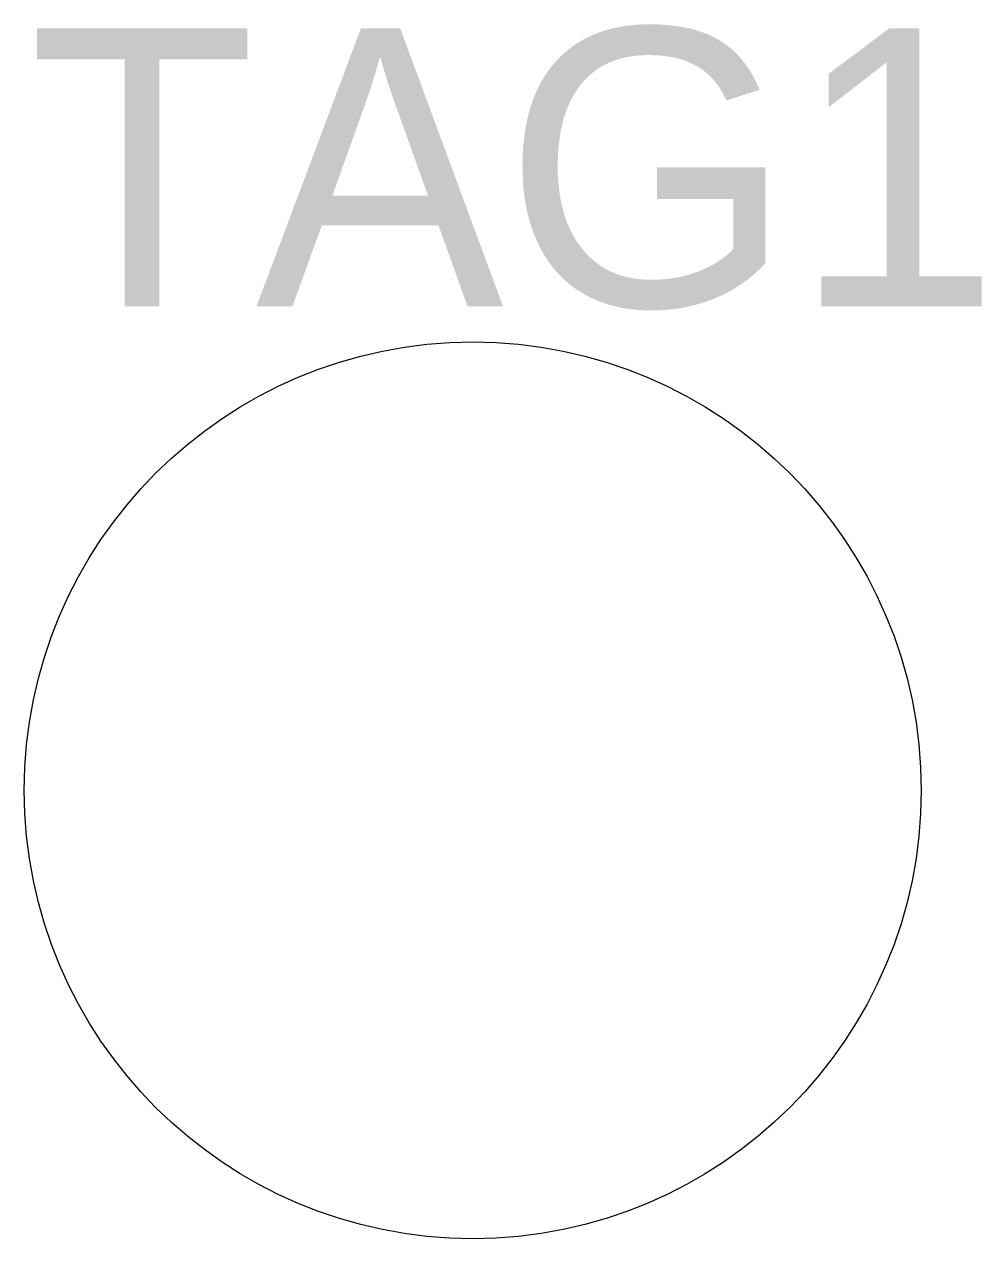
# Model space of a CAD drawing. Extents: x -0.323 to 0.366, y -0.323 to 0.551.
import ezdxf

# ---------------------------------------------------------------- set-up
doc = ezdxf.new("R2010")
doc.units = 0

msp = doc.modelspace()

# ---------------------------------------------------------------- linework, layer by layer
msp.add_circle((0, 0), 0.32251)

# ---------------------------------------------------------------- texts
msp.add_attdef('TAG1', (-0.31945, 0.34804), 'def1', height=0.2)

doc.saveas('drawing.dxf')
